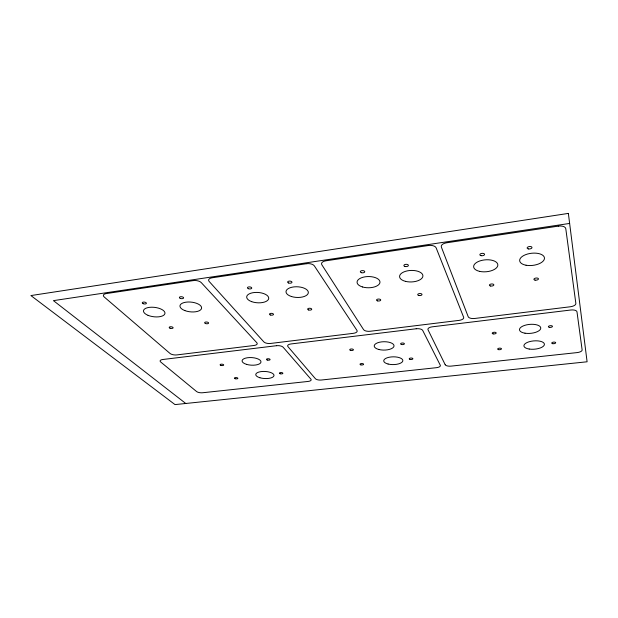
<?xml version="1.0" encoding="UTF-8"?>
<svg xmlns="http://www.w3.org/2000/svg" width="618" height="618" viewBox="0 0 618 618"><rect width="100%" height="100%" fill="white"/><g stroke="black" fill="none" stroke-linecap="round" stroke-linejoin="round"><path stroke-width="0.93" d="M569.634 223.438L53.426 300.634L185.763 403.477M445.199 364.72L428.011 329.773A5.454 2.379 -2.2 0 1 432.237 326.822L570.754 310.02A5.894 2.526 -6.5 0 1 576.988 311.827L582.133 349.95A5.392 2.109 -5.7 0 1 577.073 352.6L451.04 366.119A5.014 1.993 -2.3 0 1 445.199 364.72M568.367 213.403L30.9 295.566L175.01 404.597L587.1 361.785L568.367 213.403M193.249 280.603L106.196 293.596A5.925 2.611 8.6 0 0 104.21 296.98L170.043 353.473A5.106 2.039 5.7 0 0 176.872 354.917L254.029 345.477A5.191 2.178 3.6 0 0 256.849 342.774L201.267 282.611A6.002 2.843 6.2 0 0 193.249 280.603M306.451 263.716L212.059 277.799A6.025 2.889 5.6 0 0 209.154 281.445L263.863 341.909A5.214 2.209 3.1 0 0 270.607 343.446L353.341 333.326A5.361 2.348 0.5 0 0 356.98 330.437L314.346 265.871A6.18 3.121 2.1 0 0 306.451 263.716M428.428 245.516L325.802 260.827A6.219 3.167 1.3 0 0 321.831 264.767L363.569 329.626A5.4 2.379 -0.1 0 0 370.205 331.263L459.089 320.379A5.624 2.503 -3.1 0 0 463.647 317.289L436.138 247.841A6.497 3.368 -3.1 0 0 428.428 245.516M558.309 226.134L446.551 242.804A6.551 3.407 -3.8 0 0 441.368 247.069L468.205 316.725A5.67 2.518 -3.6 0 0 474.694 318.471L570.275 306.775A6.002 2.619 -6.7 0 0 575.86 303.461L565.779 228.652A6.999 3.561 -8.4 0 0 558.309 226.134M276.485 345.709L162.75 359.506A4.998 1.947 5.8 0 0 160.672 361.978L196.594 391.549A4.589 1.676 4.5 0 0 202.689 392.747L308.019 381.453A4.72 1.823 1.8 0 0 310.939 379.213L283.129 347.223A5.129 2.148 2.8 0 0 276.485 345.709M416.215 328.761L291.001 343.948A5.153 2.171 2.3 0 0 287.949 346.644L315.419 378.726A4.743 1.839 1.5 0 0 321.414 380.016L436.401 367.687A4.975 1.978 -1.8 0 0 440.294 365.253L422.697 330.414A5.407 2.356 -1.6 0 0 416.215 328.761M490.522 286.003A2.225 1.051 -4.8 0 0 493.852 284.875A2.225 1.051 -4.8 0 0 490.53 284.172A2.225 1.051 -4.8 0 0 490.522 286.003M535.103 280.132A2.287 1.066 -6.3 0 0 538.463 278.873A2.287 1.066 -6.3 0 0 535.01 278.278A2.287 1.066 -6.3 0 0 535.103 280.132M526.057 265.23A12.476 6.095 -6.7 0 0 544.473 258.115A12.476 6.095 -6.7 0 0 525.663 254.655A12.476 6.095 -6.7 0 0 526.057 265.23M479.622 271.372A12.144 5.979 -4.9 0 0 497.845 265.045A12.144 5.979 -4.9 0 0 479.753 260.974A12.144 5.979 -4.9 0 0 479.622 271.372M528.421 248.93A2.433 1.213 -6.9 0 0 531.982 247.494A2.433 1.213 -6.9 0 0 528.29 246.821A2.433 1.213 -6.9 0 0 528.421 248.93M481.051 255.659A2.364 1.19 -5 0 0 484.574 254.384A2.364 1.19 -5 0 0 481.02 253.589A2.364 1.19 -5 0 0 481.051 255.659M493.203 333.89A1.993 0.842 -4 0 0 496.2 332.994A1.993 0.842 -4 0 0 493.218 332.422A1.993 0.842 -4 0 0 493.203 333.89M498.587 349.657A1.924 0.78 -3.8 0 0 501.484 348.83A1.924 0.78 -3.8 0 0 498.618 348.305A1.924 0.78 -3.8 0 0 498.587 349.657M529.209 349.046A10.29 4.164 -4.8 0 0 544.427 344.241A10.29 4.164 -4.8 0 0 528.884 341.831A10.29 4.164 -4.8 0 0 529.209 349.046M524.999 333.195A10.684 4.504 -5 0 0 540.773 327.996A10.684 4.504 -5 0 0 524.597 325.4A10.684 4.504 -5 0 0 524.999 333.195M552.739 343.685A1.985 0.796 -5.4 0 0 555.69 342.751A1.985 0.796 -5.4 0 0 552.716 342.295A1.985 0.796 -5.4 0 0 552.739 343.685M549.402 327.378A2.063 0.865 -5.6 0 0 552.469 326.366A2.063 0.865 -5.6 0 0 549.371 325.879A2.063 0.865 -5.6 0 0 549.402 327.378M350.53 350.383A1.862 0.78 0.5 0 0 353.434 349.811A1.862 0.78 0.5 0 0 350.761 349.039A1.862 0.78 0.5 0 0 350.53 350.383M360.897 364.875A1.8 0.726 0.3 0 0 363.608 364.265A1.8 0.726 0.3 0 0 360.92 363.616A1.8 0.726 0.3 0 0 360.897 364.875M388.089 364.025A9.564 3.886 -0.7 0 0 402.836 360.819A9.564 3.886 -0.7 0 0 388.931 357.297A9.564 3.886 -0.7 0 0 388.089 364.025M378.811 349.479A9.919 4.187 -0.5 0 0 394.029 346.01A9.919 4.187 -0.5 0 0 379.522 342.233A9.919 4.187 -0.5 0 0 378.811 349.479M410.043 359.413A1.839 0.749 -1.2 0 0 412.894 358.788A1.839 0.749 -1.2 0 0 410.244 358.116A1.839 0.749 -1.2 0 0 410.043 359.413M401.476 344.496A1.908 0.803 -1.1 0 0 404.411 343.817A1.908 0.803 -1.1 0 0 401.646 343.098A1.908 0.803 -1.1 0 0 401.476 344.496M267.293 360.039A1.815 0.734 3 0 0 270.097 359.583A1.815 0.734 3 0 0 267.463 358.772A1.815 0.734 3 0 0 267.293 360.039M280.163 373.759A1.746 0.688 2.5 0 0 282.874 373.334A1.746 0.688 2.5 0 0 280.363 372.577A1.746 0.688 2.5 0 0 280.163 373.759M246.451 364.334A9.479 3.801 3.5 0 0 260.989 362.032A9.479 3.801 3.5 0 0 247.177 357.783A9.479 3.801 3.5 0 0 246.451 364.334M259.877 377.745A9.139 3.546 3 0 0 274.006 375.605A9.139 3.546 3 0 0 260.796 371.642A9.139 3.546 3 0 0 259.877 377.745M235.149 378.71A1.73 0.657 3.7 0 0 237.86 378.386A1.73 0.657 3.7 0 0 235.427 377.583A1.73 0.657 3.7 0 0 235.149 378.71M220.904 365.4A1.792 0.703 4.2 0 0 223.693 365.045A1.792 0.703 4.2 0 0 221.144 364.187A1.792 0.703 4.2 0 0 220.904 365.4M361.391 272.685A2.233 1.12 -0.1 0 0 364.767 271.727A2.233 1.12 -0.1 0 0 361.437 270.746A2.233 1.12 -0.1 0 0 361.391 272.685M405.022 266.489A2.271 1.151 -1.9 0 0 408.405 265.392A2.271 1.151 -1.9 0 0 404.968 264.504A2.271 1.151 -1.9 0 0 405.022 266.489M362.511 286.968A11.472 5.616 -0.3 0 0 379.977 282.271A11.472 5.616 -0.3 0 0 363.044 277.25A11.472 5.616 -0.3 0 0 362.511 286.968M405.4 281.337A11.688 5.763 -2 0 0 422.921 275.898A11.688 5.763 -2 0 0 405.408 271.356A11.688 5.763 -2 0 0 405.4 281.337M418.788 295.466A2.14 1.012 -2.1 0 0 422.001 294.492A2.14 1.012 -2.1 0 0 418.788 293.704A2.14 1.012 -2.1 0 0 418.788 295.466M377.521 300.881A2.101 0.989 -0.6 0 0 380.727 300.039A2.101 0.989 -0.6 0 0 377.621 299.166A2.101 0.989 -0.6 0 0 377.521 300.881M248.336 288.683A2.155 1.027 4.2 0 0 251.735 288.158A2.155 1.027 4.2 0 0 248.73 286.93A2.155 1.027 4.2 0 0 248.336 288.683M288.575 282.982A2.178 1.058 2.8 0 0 291.974 282.318A2.178 1.058 2.8 0 0 288.869 281.159A2.178 1.058 2.8 0 0 288.575 282.982M251.696 301.661A11.054 5.176 3.8 0 0 268.722 298.479A11.054 5.176 3.8 0 0 252.692 292.747A11.054 5.176 3.8 0 0 251.696 301.661M291.372 296.493A11.178 5.338 2.4 0 0 308.343 292.608A11.178 5.338 2.4 0 0 291.812 287.254A11.178 5.338 2.4 0 0 291.372 296.493M308.614 309.966A2.047 0.942 1.9 0 0 311.735 309.27A2.047 0.942 1.9 0 0 308.706 308.336A2.047 0.942 1.9 0 0 308.614 309.966M270.375 314.987A2.024 0.919 3.2 0 0 273.504 314.407A2.024 0.919 3.2 0 0 270.576 313.403A2.024 0.919 3.2 0 0 270.375 314.987M170.012 328.181A1.978 0.842 6.2 0 0 173.117 327.849A1.978 0.842 6.2 0 0 170.336 326.76A1.978 0.842 6.2 0 0 170.012 328.181M205.524 323.531A1.993 0.865 5.2 0 0 208.606 323.083A1.993 0.865 5.2 0 0 205.732 322.04A1.993 0.865 5.2 0 0 205.524 323.531M184.867 310.591A10.885 4.882 6 0 0 201.607 308.135A10.885 4.882 6 0 0 185.871 302.194A10.885 4.882 6 0 0 184.867 310.591M148.073 315.35A10.815 4.712 7 0 0 164.944 313.542A10.815 4.712 7 0 0 149.687 307.324A10.815 4.712 7 0 0 148.073 315.35M180.247 298.37A2.124 0.966 6.4 0 0 183.592 297.984A2.124 0.966 6.4 0 0 180.634 296.733A2.124 0.966 6.4 0 0 180.247 298.37M143.16 303.685A2.109 0.935 7.4 0 0 146.412 303.314A2.109 0.935 7.4 0 0 143.407 302.094A2.109 0.935 7.4 0 0 143.16 303.685"/></g></svg>
